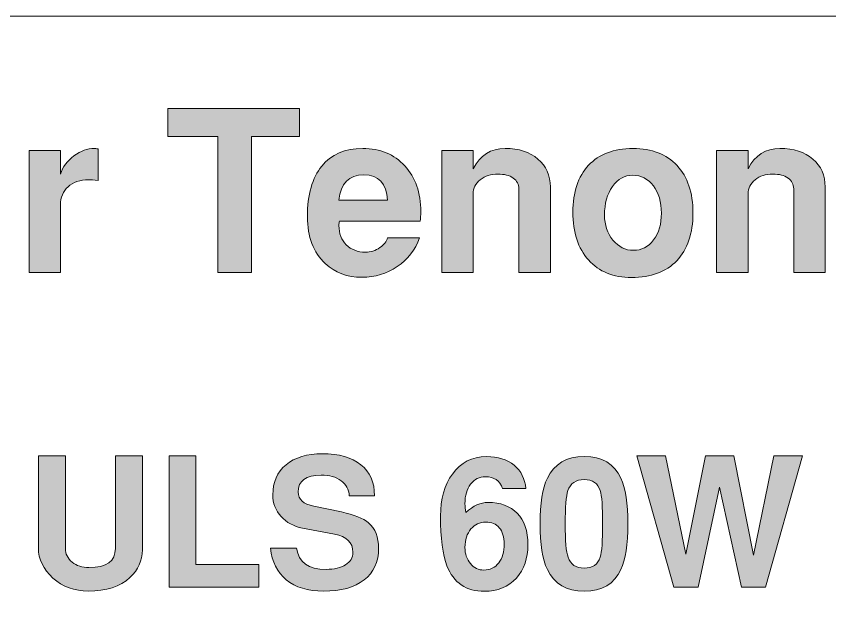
# Model space of a CAD drawing. Header units: inches. Extents: x 0.6 to 10.9, y -3.5 to -1.2.
# Drawn here: x 9.738 to 10.491, y -1.718 to -1.175 of the extents above; entities that cross this region are included whole.
import ezdxf

# ---------------------------------------------------------------- set-up
doc = ezdxf.new("R2010")
doc.units = ezdxf.units.IN
doc.header["$MEASUREMENT"] = 0
doc.layers.add('Layer 1', color=7, linetype='Continuous')

# ---------------------------------------------------------------- blocks, each defined once
blk = doc.blocks.new('block 2')
at = {"layer": 'Layer 1', "color": 7, "lineweight": 5, "true_color": 0xffffff}
blk.add_lwpolyline([(8.36709, -1.17471), (10.87459, -1.17471), (10.87459, -2.23241), (8.36362, -2.23241)], dxfattribs=at)
blk = doc.blocks.new('block 8')
at = {"layer": 'Layer 1', "true_color": 0xed1f24}
h = blk.add_hatch(color=240, dxfattribs=at)
h.dxf.hatch_style = 2
h.paths.add_polyline_path([(10.00019, -1.28617), (9.95581, -1.28617), (9.95581, -1.412), (9.92456, -1.412), (9.92456, -1.28617), (9.87852, -1.28617), (9.87852, -1.26013), (10.00019, -1.26013)])
h = blk.add_hatch(color=240, dxfattribs=at)
h.dxf.hatch_style = 2
edge = h.paths.add_edge_path()
edge.add_spline(control_points=[(9.81373, -1.3268), (9.80984, -1.32638), (9.80699, -1.32617), (9.80519, -1.32617), (9.79699, -1.32617), (9.79057, -1.32836), (9.78592, -1.33273), (9.78126, -1.3371), (9.77894, -1.34262), (9.77894, -1.34929), (9.77894, -1.34929), (9.77894, -1.412), (9.77894, -1.412), (9.77894, -1.412), (9.74977, -1.412), (9.74977, -1.412), (9.74977, -1.412), (9.74977, -1.29909), (9.74977, -1.29909), (9.74977, -1.29909), (9.77894, -1.29909), (9.77894, -1.29909), (9.77894, -1.29909), (9.77894, -1.32096), (9.77894, -1.32096), (9.78102, -1.31429), (9.78519, -1.30867), (9.79144, -1.30408), (9.79769, -1.2995), (9.80394, -1.29721), (9.81019, -1.29721), (9.81088, -1.29721), (9.81207, -1.29735), (9.81373, -1.29763), (9.81373, -1.29763), (9.81373, -1.3268), (9.81373, -1.3268)], knot_values=[0, 0, 0, 0, 1, 1, 1, 2, 2, 2, 3, 3, 3, 4, 4, 4, 5, 5, 5, 6, 6, 6, 7, 7, 7, 8, 8, 8, 9, 9, 9, 10, 10, 10, 11, 11, 11, 12, 12, 12, 12], degree=3, periodic=1)
h = blk.add_hatch(color=240, dxfattribs=at)
h.dxf.hatch_style = 2
edge = h.paths.add_edge_path()
edge.add_spline(control_points=[(10.11268, -1.35575), (10.11268, -1.35908), (10.11248, -1.36207), (10.11206, -1.36471), (10.11206, -1.36471), (10.03727, -1.36471), (10.03727, -1.36471), (10.03699, -1.36554), (10.03685, -1.36686), (10.03685, -1.36867), (10.03685, -1.37603), (10.03912, -1.38197), (10.04367, -1.38648), (10.0482, -1.391), (10.05412, -1.39325), (10.06141, -1.39325), (10.06624, -1.39325), (10.07071, -1.39187), (10.07484, -1.38909), (10.07855, -1.38645), (10.08089, -1.38346), (10.08185, -1.38013), (10.08185, -1.38013), (10.11144, -1.38013), (10.11144, -1.38013), (10.10755, -1.3911), (10.10071, -1.39992), (10.09092, -1.40658), (10.08112, -1.41325), (10.07019, -1.41659), (10.05811, -1.41659), (10.04463, -1.41659), (10.03331, -1.41235), (10.02414, -1.40388), (10.01317, -1.39374), (10.00769, -1.37922), (10.00769, -1.36033), (10.00769, -1.34006), (10.01209, -1.32447), (10.02091, -1.31356), (10.02974, -1.30266), (10.04241, -1.29721), (10.05894, -1.29721), (10.07505, -1.29721), (10.08803, -1.30259), (10.09789, -1.31335), (10.10775, -1.32412), (10.11268, -1.33825), (10.11268, -1.35575)], knot_values=[0, 0, 0, 0, 1, 1, 1, 2, 2, 2, 3, 3, 3, 4, 4, 4, 5, 5, 5, 6, 6, 6, 7, 7, 7, 8, 8, 8, 9, 9, 9, 10, 10, 10, 11, 11, 11, 12, 12, 12, 13, 13, 13, 14, 14, 14, 15, 15, 15, 16, 16, 16, 16], degree=3, periodic=1)
edge = h.paths.add_edge_path()
edge.add_spline(control_points=[(10.08185, -1.34513), (10.08101, -1.32943), (10.07372, -1.32159), (10.05998, -1.32159), (10.04611, -1.32159), (10.0384, -1.32943), (10.03685, -1.34513), (10.03685, -1.34513), (10.08185, -1.34513), (10.08185, -1.34513)], knot_values=[0, 0, 0, 0, 1, 1, 1, 2, 2, 2, 3, 3, 3, 3], degree=3, periodic=1)
h = blk.add_hatch(color=240, dxfattribs=at)
h.dxf.hatch_style = 2
edge = h.paths.add_edge_path()
edge.add_spline(control_points=[(10.23269, -1.412), (10.23269, -1.412), (10.20352, -1.412), (10.20352, -1.412), (10.20352, -1.412), (10.20352, -1.3345), (10.20352, -1.3345), (10.20352, -1.33034), (10.20178, -1.32704), (10.19831, -1.32461), (10.19484, -1.32218), (10.19011, -1.32096), (10.18414, -1.32096), (10.17761, -1.32096), (10.17217, -1.3227), (10.16779, -1.32617), (10.16341, -1.32964), (10.16123, -1.33402), (10.16123, -1.33929), (10.16123, -1.33929), (10.16123, -1.412), (10.16123, -1.412), (10.16123, -1.412), (10.13206, -1.412), (10.13206, -1.412), (10.13206, -1.412), (10.13206, -1.29909), (10.13206, -1.29909), (10.13206, -1.29909), (10.16123, -1.29909), (10.16123, -1.29909), (10.16123, -1.29909), (10.16123, -1.31596), (10.16123, -1.31596), (10.16775, -1.30346), (10.17761, -1.29721), (10.19081, -1.29721), (10.20344, -1.29721), (10.21359, -1.30048), (10.22123, -1.307), (10.22886, -1.31353), (10.23269, -1.32214), (10.23269, -1.33283), (10.23269, -1.33283), (10.23269, -1.412), (10.23269, -1.412)], knot_values=[0, 0, 0, 0, 1, 1, 1, 2, 2, 2, 3, 3, 3, 4, 4, 4, 5, 5, 5, 6, 6, 6, 7, 7, 7, 8, 8, 8, 9, 9, 9, 10, 10, 10, 11, 11, 11, 12, 12, 12, 13, 13, 13, 14, 14, 14, 15, 15, 15, 15], degree=3, periodic=1)
h = blk.add_hatch(color=240, dxfattribs=at)
h.dxf.hatch_style = 2
edge = h.paths.add_edge_path()
edge.add_spline(control_points=[(10.36477, -1.357), (10.36477, -1.37603), (10.3598, -1.39075), (10.34987, -1.40117), (10.33994, -1.41159), (10.32595, -1.4168), (10.3079, -1.4168), (10.29109, -1.4168), (10.27783, -1.41138), (10.2681, -1.40054), (10.25838, -1.38971), (10.25352, -1.37492), (10.25352, -1.35617), (10.25352, -1.3377), (10.25838, -1.32325), (10.2681, -1.31283), (10.27783, -1.30242), (10.2915, -1.29721), (10.30914, -1.29721), (10.32665, -1.29721), (10.34029, -1.30249), (10.35008, -1.31304), (10.35987, -1.3236), (10.36477, -1.33825), (10.36477, -1.357)], knot_values=[0, 0, 0, 0, 1, 1, 1, 2, 2, 2, 3, 3, 3, 4, 4, 4, 5, 5, 5, 6, 6, 6, 7, 7, 7, 8, 8, 8, 8], degree=3, periodic=1)
edge = h.paths.add_edge_path()
edge.add_spline(control_points=[(10.33561, -1.3571), (10.33561, -1.34672), (10.3331, -1.33827), (10.3281, -1.33176), (10.3231, -1.32526), (10.31678, -1.322), (10.30914, -1.322), (10.30151, -1.322), (10.29522, -1.32547), (10.29029, -1.33239), (10.28536, -1.33931), (10.28289, -1.34817), (10.28289, -1.35897), (10.28289, -1.36797), (10.2855, -1.37566), (10.2907, -1.38203), (10.29591, -1.3884), (10.3022, -1.39158), (10.30956, -1.39158), (10.3172, -1.39158), (10.32345, -1.38837), (10.32831, -1.38192), (10.33317, -1.37549), (10.33561, -1.36721), (10.33561, -1.3571)], knot_values=[0, 0, 0, 0, 1, 1, 1, 2, 2, 2, 3, 3, 3, 4, 4, 4, 5, 5, 5, 6, 6, 6, 7, 7, 7, 8, 8, 8, 8], degree=3, periodic=1)
h = blk.add_hatch(color=240, dxfattribs=at)
h.dxf.hatch_style = 2
edge = h.paths.add_edge_path()
edge.add_spline(control_points=[(10.48727, -1.412), (10.48727, -1.412), (10.4581, -1.412), (10.4581, -1.412), (10.4581, -1.412), (10.4581, -1.3345), (10.4581, -1.3345), (10.4581, -1.33034), (10.45637, -1.32704), (10.45289, -1.32461), (10.44942, -1.32218), (10.4447, -1.32096), (10.43873, -1.32096), (10.4322, -1.32096), (10.42675, -1.3227), (10.42238, -1.32617), (10.418, -1.32964), (10.41581, -1.33402), (10.41581, -1.33929), (10.41581, -1.33929), (10.41581, -1.412), (10.41581, -1.412), (10.41581, -1.412), (10.38664, -1.412), (10.38664, -1.412), (10.38664, -1.412), (10.38664, -1.29909), (10.38664, -1.29909), (10.38664, -1.29909), (10.41581, -1.29909), (10.41581, -1.29909), (10.41581, -1.29909), (10.41581, -1.31596), (10.41581, -1.31596), (10.42234, -1.30346), (10.4322, -1.29721), (10.44539, -1.29721), (10.45803, -1.29721), (10.46817, -1.30048), (10.47581, -1.307), (10.48345, -1.31353), (10.48727, -1.32214), (10.48727, -1.33283), (10.48727, -1.33283), (10.48727, -1.412), (10.48727, -1.412)], knot_values=[0, 0, 0, 0, 1, 1, 1, 2, 2, 2, 3, 3, 3, 4, 4, 4, 5, 5, 5, 6, 6, 6, 7, 7, 7, 8, 8, 8, 9, 9, 9, 10, 10, 10, 11, 11, 11, 12, 12, 12, 13, 13, 13, 14, 14, 14, 15, 15, 15, 15], degree=3, periodic=1)
at = {"layer": 'Layer 1', "lineweight": 0}
blk.add_lwpolyline([(10.00019, -1.28617), (9.95581, -1.28617), (9.95581, -1.412), (9.92456, -1.412), (9.92456, -1.28617), (9.87852, -1.28617), (9.87852, -1.26013), (10.00019, -1.26013), (10.00019, -1.28617)], dxfattribs=at)
for points, knots in [([(9.81373, -1.3268), (9.80984, -1.32638), (9.80699, -1.32617), (9.80519, -1.32617), (9.79699, -1.32617), (9.79057, -1.32836), (9.78592, -1.33273), (9.78126, -1.3371), (9.77894, -1.34262), (9.77894, -1.34929), (9.77894, -1.34929), (9.77894, -1.412), (9.77894, -1.412), (9.77894, -1.412), (9.74977, -1.412), (9.74977, -1.412), (9.74977, -1.412), (9.74977, -1.29909), (9.74977, -1.29909), (9.74977, -1.29909), (9.77894, -1.29909), (9.77894, -1.29909), (9.77894, -1.29909), (9.77894, -1.32096), (9.77894, -1.32096), (9.78102, -1.31429), (9.78519, -1.30867), (9.79144, -1.30408), (9.79769, -1.2995), (9.80394, -1.29721), (9.81019, -1.29721), (9.81088, -1.29721), (9.81207, -1.29735), (9.81373, -1.29763), (9.81373, -1.29763), (9.81373, -1.3268), (9.81373, -1.3268)], [0, 0, 0, 0, 1, 1, 1, 2, 2, 2, 3, 3, 3, 4, 4, 4, 5, 5, 5, 6, 6, 6, 7, 7, 7, 8, 8, 8, 9, 9, 9, 10, 10, 10, 11, 11, 11, 12, 12, 12, 12]), ([(10.11268, -1.35575), (10.11268, -1.35908), (10.11248, -1.36207), (10.11206, -1.36471), (10.11206, -1.36471), (10.03727, -1.36471), (10.03727, -1.36471), (10.03699, -1.36554), (10.03685, -1.36686), (10.03685, -1.36867), (10.03685, -1.37603), (10.03912, -1.38197), (10.04367, -1.38648), (10.0482, -1.391), (10.05412, -1.39325), (10.06141, -1.39325), (10.06624, -1.39325), (10.07071, -1.39187), (10.07484, -1.38909), (10.07855, -1.38645), (10.08089, -1.38346), (10.08185, -1.38013), (10.08185, -1.38013), (10.11144, -1.38013), (10.11144, -1.38013), (10.10755, -1.3911), (10.10071, -1.39992), (10.09092, -1.40658), (10.08112, -1.41325), (10.07019, -1.41659), (10.05811, -1.41659), (10.04463, -1.41659), (10.03331, -1.41235), (10.02414, -1.40388), (10.01317, -1.39374), (10.00769, -1.37922), (10.00769, -1.36033), (10.00769, -1.34006), (10.01209, -1.32447), (10.02091, -1.31356), (10.02974, -1.30266), (10.04241, -1.29721), (10.05894, -1.29721), (10.07505, -1.29721), (10.08803, -1.30259), (10.09789, -1.31335), (10.10775, -1.32412), (10.11268, -1.33825), (10.11268, -1.35575)], [0, 0, 0, 0, 1, 1, 1, 2, 2, 2, 3, 3, 3, 4, 4, 4, 5, 5, 5, 6, 6, 6, 7, 7, 7, 8, 8, 8, 9, 9, 9, 10, 10, 10, 11, 11, 11, 12, 12, 12, 13, 13, 13, 14, 14, 14, 15, 15, 15, 16, 16, 16, 16]), ([(10.23269, -1.412), (10.23269, -1.412), (10.20352, -1.412), (10.20352, -1.412), (10.20352, -1.412), (10.20352, -1.3345), (10.20352, -1.3345), (10.20352, -1.33034), (10.20178, -1.32704), (10.19831, -1.32461), (10.19484, -1.32218), (10.19011, -1.32096), (10.18414, -1.32096), (10.17761, -1.32096), (10.17217, -1.3227), (10.16779, -1.32617), (10.16341, -1.32964), (10.16123, -1.33402), (10.16123, -1.33929), (10.16123, -1.33929), (10.16123, -1.412), (10.16123, -1.412), (10.16123, -1.412), (10.13206, -1.412), (10.13206, -1.412), (10.13206, -1.412), (10.13206, -1.29909), (10.13206, -1.29909), (10.13206, -1.29909), (10.16123, -1.29909), (10.16123, -1.29909), (10.16123, -1.29909), (10.16123, -1.31596), (10.16123, -1.31596), (10.16775, -1.30346), (10.17761, -1.29721), (10.19081, -1.29721), (10.20344, -1.29721), (10.21359, -1.30048), (10.22123, -1.307), (10.22886, -1.31353), (10.23269, -1.32214), (10.23269, -1.33283), (10.23269, -1.33283), (10.23269, -1.412), (10.23269, -1.412)], [0, 0, 0, 0, 1, 1, 1, 2, 2, 2, 3, 3, 3, 4, 4, 4, 5, 5, 5, 6, 6, 6, 7, 7, 7, 8, 8, 8, 9, 9, 9, 10, 10, 10, 11, 11, 11, 12, 12, 12, 13, 13, 13, 14, 14, 14, 15, 15, 15, 15]), ([(10.36477, -1.357), (10.36477, -1.37603), (10.3598, -1.39075), (10.34987, -1.40117), (10.33994, -1.41159), (10.32595, -1.4168), (10.3079, -1.4168), (10.29109, -1.4168), (10.27783, -1.41138), (10.2681, -1.40054), (10.25838, -1.38971), (10.25352, -1.37492), (10.25352, -1.35617), (10.25352, -1.3377), (10.25838, -1.32325), (10.2681, -1.31283), (10.27783, -1.30242), (10.2915, -1.29721), (10.30914, -1.29721), (10.32665, -1.29721), (10.34029, -1.30249), (10.35008, -1.31304), (10.35987, -1.3236), (10.36477, -1.33825), (10.36477, -1.357)], [0, 0, 0, 0, 1, 1, 1, 2, 2, 2, 3, 3, 3, 4, 4, 4, 5, 5, 5, 6, 6, 6, 7, 7, 7, 8, 8, 8, 8]), ([(10.48727, -1.412), (10.48727, -1.412), (10.4581, -1.412), (10.4581, -1.412), (10.4581, -1.412), (10.4581, -1.3345), (10.4581, -1.3345), (10.4581, -1.33034), (10.45637, -1.32704), (10.45289, -1.32461), (10.44942, -1.32218), (10.4447, -1.32096), (10.43873, -1.32096), (10.4322, -1.32096), (10.42675, -1.3227), (10.42238, -1.32617), (10.418, -1.32964), (10.41581, -1.33402), (10.41581, -1.33929), (10.41581, -1.33929), (10.41581, -1.412), (10.41581, -1.412), (10.41581, -1.412), (10.38664, -1.412), (10.38664, -1.412), (10.38664, -1.412), (10.38664, -1.29909), (10.38664, -1.29909), (10.38664, -1.29909), (10.41581, -1.29909), (10.41581, -1.29909), (10.41581, -1.29909), (10.41581, -1.31596), (10.41581, -1.31596), (10.42234, -1.30346), (10.4322, -1.29721), (10.44539, -1.29721), (10.45803, -1.29721), (10.46817, -1.30048), (10.47581, -1.307), (10.48345, -1.31353), (10.48727, -1.32214), (10.48727, -1.33283), (10.48727, -1.33283), (10.48727, -1.412), (10.48727, -1.412)], [0, 0, 0, 0, 1, 1, 1, 2, 2, 2, 3, 3, 3, 4, 4, 4, 5, 5, 5, 6, 6, 6, 7, 7, 7, 8, 8, 8, 9, 9, 9, 10, 10, 10, 11, 11, 11, 12, 12, 12, 13, 13, 13, 14, 14, 14, 15, 15, 15, 15]), ([(10.08185, -1.34513), (10.08101, -1.32943), (10.07372, -1.32159), (10.05998, -1.32159), (10.04611, -1.32159), (10.0384, -1.32943), (10.03685, -1.34513), (10.03685, -1.34513), (10.08185, -1.34513), (10.08185, -1.34513)], [0, 0, 0, 0, 1, 1, 1, 2, 2, 2, 3, 3, 3, 3]), ([(10.33561, -1.3571), (10.33561, -1.34672), (10.3331, -1.33827), (10.3281, -1.33176), (10.3231, -1.32526), (10.31678, -1.322), (10.30914, -1.322), (10.30151, -1.322), (10.29522, -1.32547), (10.29029, -1.33239), (10.28536, -1.33931), (10.28289, -1.34817), (10.28289, -1.35897), (10.28289, -1.36797), (10.2855, -1.37566), (10.2907, -1.38203), (10.29591, -1.3884), (10.3022, -1.39158), (10.30956, -1.39158), (10.3172, -1.39158), (10.32345, -1.38837), (10.32831, -1.38192), (10.33317, -1.37549), (10.33561, -1.36721), (10.33561, -1.3571)], [0, 0, 0, 0, 1, 1, 1, 2, 2, 2, 3, 3, 3, 4, 4, 4, 5, 5, 5, 6, 6, 6, 7, 7, 7, 8, 8, 8, 8])]:
    blk.add_open_spline(points, degree=3, knots=knots, dxfattribs=at)
blk = doc.blocks.new('block 19')
at = {"layer": 'Layer 1', "true_color": 0xed1f24}
h = blk.add_hatch(color=240, dxfattribs=at)
h.dxf.hatch_style = 2
edge = h.paths.add_edge_path()
edge.add_spline(control_points=[(9.85479, -1.6692), (9.85479, -1.6791), (9.85095, -1.68759), (9.84329, -1.6947), (9.83407, -1.70315), (9.82123, -1.70737), (9.80479, -1.70737), (9.7919, -1.70737), (9.78096, -1.70331), (9.77195, -1.6952), (9.76295, -1.68709), (9.75846, -1.67787), (9.75846, -1.66754), (9.75846, -1.66754), (9.75846, -1.58204), (9.75846, -1.58204), (9.75846, -1.58204), (9.78345, -1.58204), (9.78345, -1.58204), (9.78345, -1.58204), (9.78345, -1.66787), (9.78345, -1.66787), (9.78345, -1.67287), (9.78554, -1.67707), (9.78971, -1.68045), (9.79387, -1.68384), (9.79907, -1.68554), (9.80529, -1.68554), (9.82162, -1.68554), (9.82979, -1.67965), (9.82979, -1.66787), (9.82979, -1.66787), (9.82979, -1.58204), (9.82979, -1.58204), (9.82979, -1.58204), (9.85479, -1.58204), (9.85479, -1.58204), (9.85479, -1.58204), (9.85479, -1.6692), (9.85479, -1.6692)], knot_values=[0, 0, 0, 0, 1, 1, 1, 2, 2, 2, 3, 3, 3, 4, 4, 4, 5, 5, 5, 6, 6, 6, 7, 7, 7, 8, 8, 8, 9, 9, 9, 10, 10, 10, 11, 11, 11, 12, 12, 12, 13, 13, 13, 13], degree=3, periodic=1)
h = blk.add_hatch(color=240, dxfattribs=at)
h.dxf.hatch_style = 2
h.paths.add_polyline_path([(9.96263, -1.70354), (9.87946, -1.70354), (9.87946, -1.58204), (9.90445, -1.58204), (9.90445, -1.68271), (9.96263, -1.68271)])
h = blk.add_hatch(color=240, dxfattribs=at)
h.dxf.hatch_style = 2
edge = h.paths.add_edge_path()
edge.add_spline(control_points=[(10.07362, -1.6677), (10.07362, -1.68037), (10.06914, -1.69015), (10.0602, -1.69704), (10.05126, -1.70393), (10.03872, -1.70737), (10.02262, -1.70737), (10.00806, -1.70737), (9.99656, -1.70387), (9.98812, -1.69687), (9.97967, -1.68987), (9.97479, -1.68009), (9.97345, -1.66754), (9.97345, -1.66754), (9.99767, -1.66754), (9.99767, -1.66754), (9.99945, -1.68065), (10.00852, -1.68721), (10.0249, -1.68721), (10.03247, -1.68721), (10.03851, -1.68578), (10.04302, -1.68295), (10.04753, -1.68011), (10.04978, -1.67624), (10.04978, -1.67135), (10.04978, -1.66233), (10.04412, -1.65677), (10.0328, -1.65465), (10.0328, -1.65465), (10.00313, -1.64899), (10.00313, -1.64899), (9.99501, -1.64744), (9.9884, -1.64383), (9.98328, -1.63817), (9.97817, -1.63251), (9.97561, -1.62584), (9.97561, -1.61818), (9.97561, -1.6063), (9.9797, -1.59697), (9.98787, -1.5902), (9.99603, -1.58343), (10.00722, -1.58004), (10.02145, -1.58004), (10.03678, -1.58004), (10.0487, -1.58343), (10.0572, -1.5902), (10.0657, -1.59698), (10.06989, -1.60659), (10.06978, -1.61904), (10.06978, -1.61904), (10.04645, -1.61904), (10.04645, -1.61904), (10.04612, -1.61315), (10.04359, -1.60849), (10.03887, -1.60504), (10.03415, -1.6016), (10.028, -1.59987), (10.02045, -1.59987), (10.00623, -1.59987), (9.99912, -1.6051), (9.99912, -1.61554), (9.99912, -1.62231), (10.00395, -1.6267), (10.01362, -1.6287), (10.01362, -1.6287), (10.03929, -1.63404), (10.03929, -1.63404), (10.05095, -1.63648), (10.05929, -1.63982), (10.06428, -1.64404), (10.0705, -1.64937), (10.07362, -1.65726), (10.07362, -1.6677)], knot_values=[0, 0, 0, 0, 1, 1, 1, 2, 2, 2, 3, 3, 3, 4, 4, 4, 5, 5, 5, 6, 6, 6, 7, 7, 7, 8, 8, 8, 9, 9, 9, 10, 10, 10, 11, 11, 11, 12, 12, 12, 13, 13, 13, 14, 14, 14, 15, 15, 15, 16, 16, 16, 17, 17, 17, 18, 18, 18, 19, 19, 19, 20, 20, 20, 21, 21, 21, 22, 22, 22, 23, 23, 23, 24, 24, 24, 24], degree=3, periodic=1)
h = blk.add_hatch(color=240, dxfattribs=at)
h.dxf.hatch_style = 2
h.paths.add_polyline_path([(10.46612, -1.58204), (10.43212, -1.70354), (10.40962, -1.70354), (10.38951, -1.61114), (10.36953, -1.70354), (10.347, -1.70354), (10.31295, -1.58204), (10.33945, -1.58204), (10.35812, -1.67304), (10.37629, -1.58204), (10.40278, -1.58204), (10.42095, -1.67404), (10.43962, -1.58204)])
h = blk.add_hatch(color=240, dxfattribs=at)
h.dxf.hatch_style = 2
edge = h.paths.add_edge_path()
edge.add_spline(control_points=[(10.21195, -1.66437), (10.21195, -1.67693), (10.20839, -1.68721), (10.20128, -1.6952), (10.19383, -1.70343), (10.18395, -1.70754), (10.17162, -1.70754), (10.15462, -1.70754), (10.14306, -1.69965), (10.13695, -1.68387), (10.13295, -1.67365), (10.13095, -1.65826), (10.13095, -1.6377), (10.13095, -1.62193), (10.13462, -1.60898), (10.14195, -1.59887), (10.14973, -1.58809), (10.16028, -1.5827), (10.17361, -1.5827), (10.18405, -1.5827), (10.19256, -1.58536), (10.19912, -1.59066), (10.20567, -1.59597), (10.20928, -1.60321), (10.20995, -1.61237), (10.20995, -1.61237), (10.18845, -1.6122), (10.18845, -1.6122), (10.18578, -1.60499), (10.1805, -1.60137), (10.17261, -1.60137), (10.16694, -1.60137), (10.16237, -1.60368), (10.15886, -1.60829), (10.15536, -1.6129), (10.15361, -1.61893), (10.15361, -1.62637), (10.15361, -1.62893), (10.15384, -1.6316), (10.15428, -1.63437), (10.16139, -1.62826), (10.16823, -1.6252), (10.17478, -1.6252), (10.18633, -1.6252), (10.19542, -1.62854), (10.20203, -1.63521), (10.20864, -1.64187), (10.21195, -1.6516), (10.21195, -1.66437)], knot_values=[0, 0, 0, 0, 1, 1, 1, 2, 2, 2, 3, 3, 3, 4, 4, 4, 5, 5, 5, 6, 6, 6, 7, 7, 7, 8, 8, 8, 9, 9, 9, 10, 10, 10, 11, 11, 11, 12, 12, 12, 13, 13, 13, 14, 14, 14, 15, 15, 15, 16, 16, 16, 16], degree=3, periodic=1)
edge = h.paths.add_edge_path()
edge.add_spline(control_points=[(10.18995, -1.6637), (10.18995, -1.65726), (10.18843, -1.65226), (10.1854, -1.6487), (10.18238, -1.64515), (10.17822, -1.64337), (10.17294, -1.64337), (10.16743, -1.64337), (10.16284, -1.64551), (10.15915, -1.64979), (10.15546, -1.65407), (10.15361, -1.65976), (10.15361, -1.66687), (10.15361, -1.67276), (10.15529, -1.67773), (10.15865, -1.68179), (10.16201, -1.68585), (10.16616, -1.68787), (10.17112, -1.68787), (10.17685, -1.68787), (10.18142, -1.68565), (10.18483, -1.68121), (10.18824, -1.67676), (10.18995, -1.67093), (10.18995, -1.6637)], knot_values=[0, 0, 0, 0, 1, 1, 1, 2, 2, 2, 3, 3, 3, 4, 4, 4, 5, 5, 5, 6, 6, 6, 7, 7, 7, 8, 8, 8, 8], degree=3, periodic=1)
h = blk.add_hatch(color=240, dxfattribs=at)
h.dxf.hatch_style = 2
edge = h.paths.add_edge_path()
edge.add_spline(control_points=[(10.30445, -1.64504), (10.30445, -1.66404), (10.30234, -1.67815), (10.29812, -1.68737), (10.2919, -1.7007), (10.28057, -1.70737), (10.26412, -1.70737), (10.24767, -1.70737), (10.23629, -1.7007), (10.22995, -1.68737), (10.2254, -1.67793), (10.22312, -1.66382), (10.22312, -1.64504), (10.22312, -1.62626), (10.2254, -1.61215), (10.22995, -1.60271), (10.23629, -1.58937), (10.24767, -1.5827), (10.26412, -1.5827), (10.28057, -1.5827), (10.2919, -1.58937), (10.29812, -1.60271), (10.30234, -1.61193), (10.30445, -1.62604), (10.30445, -1.64504)], knot_values=[0, 0, 0, 0, 1, 1, 1, 2, 2, 2, 3, 3, 3, 4, 4, 4, 5, 5, 5, 6, 6, 6, 7, 7, 7, 8, 8, 8, 8], degree=3, periodic=1)
edge = h.paths.add_edge_path()
edge.add_spline(control_points=[(10.28112, -1.64504), (10.28112, -1.62927), (10.2804, -1.61898), (10.27895, -1.6142), (10.27673, -1.60743), (10.27178, -1.60404), (10.26412, -1.60404), (10.25634, -1.60404), (10.25129, -1.60743), (10.24896, -1.6142), (10.24729, -1.61921), (10.24645, -1.62948), (10.24645, -1.64504), (10.24645, -1.6606), (10.24734, -1.67087), (10.24912, -1.67587), (10.25134, -1.68265), (10.25634, -1.68604), (10.26412, -1.68604), (10.27178, -1.68604), (10.27673, -1.68265), (10.27895, -1.67587), (10.2804, -1.6711), (10.28112, -1.66081), (10.28112, -1.64504)], knot_values=[0, 0, 0, 0, 1, 1, 1, 2, 2, 2, 3, 3, 3, 4, 4, 4, 5, 5, 5, 6, 6, 6, 7, 7, 7, 8, 8, 8, 8], degree=3, periodic=1)
at = {"layer": 'Layer 1', "lineweight": 0}
for points in [[(9.96263, -1.70354), (9.87946, -1.70354), (9.87946, -1.58204), (9.90445, -1.58204), (9.90445, -1.68271), (9.96263, -1.68271), (9.96263, -1.70354)], [(10.46612, -1.58204), (10.43212, -1.70354), (10.40962, -1.70354), (10.38951, -1.61114), (10.36953, -1.70354), (10.347, -1.70354), (10.31295, -1.58204), (10.33945, -1.58204), (10.35812, -1.67304), (10.37629, -1.58204), (10.40278, -1.58204), (10.42095, -1.67404), (10.43962, -1.58204), (10.46612, -1.58204)]]:
    blk.add_lwpolyline(points, dxfattribs=at)
for points, knots in [([(9.85479, -1.6692), (9.85479, -1.6791), (9.85095, -1.68759), (9.84329, -1.6947), (9.83407, -1.70315), (9.82123, -1.70737), (9.80479, -1.70737), (9.7919, -1.70737), (9.78096, -1.70331), (9.77195, -1.6952), (9.76295, -1.68709), (9.75846, -1.67787), (9.75846, -1.66754), (9.75846, -1.66754), (9.75846, -1.58204), (9.75846, -1.58204), (9.75846, -1.58204), (9.78345, -1.58204), (9.78345, -1.58204), (9.78345, -1.58204), (9.78345, -1.66787), (9.78345, -1.66787), (9.78345, -1.67287), (9.78554, -1.67707), (9.78971, -1.68045), (9.79387, -1.68384), (9.79907, -1.68554), (9.80529, -1.68554), (9.82162, -1.68554), (9.82979, -1.67965), (9.82979, -1.66787), (9.82979, -1.66787), (9.82979, -1.58204), (9.82979, -1.58204), (9.82979, -1.58204), (9.85479, -1.58204), (9.85479, -1.58204), (9.85479, -1.58204), (9.85479, -1.6692), (9.85479, -1.6692)], [0, 0, 0, 0, 1, 1, 1, 2, 2, 2, 3, 3, 3, 4, 4, 4, 5, 5, 5, 6, 6, 6, 7, 7, 7, 8, 8, 8, 9, 9, 9, 10, 10, 10, 11, 11, 11, 12, 12, 12, 13, 13, 13, 13]), ([(10.07362, -1.6677), (10.07362, -1.68037), (10.06914, -1.69015), (10.0602, -1.69704), (10.05126, -1.70393), (10.03872, -1.70737), (10.02262, -1.70737), (10.00806, -1.70737), (9.99656, -1.70387), (9.98812, -1.69687), (9.97967, -1.68987), (9.97479, -1.68009), (9.97345, -1.66754), (9.97345, -1.66754), (9.99767, -1.66754), (9.99767, -1.66754), (9.99945, -1.68065), (10.00852, -1.68721), (10.0249, -1.68721), (10.03247, -1.68721), (10.03851, -1.68578), (10.04302, -1.68295), (10.04753, -1.68011), (10.04978, -1.67624), (10.04978, -1.67135), (10.04978, -1.66233), (10.04412, -1.65677), (10.0328, -1.65465), (10.0328, -1.65465), (10.00313, -1.64899), (10.00313, -1.64899), (9.99501, -1.64744), (9.9884, -1.64383), (9.98328, -1.63817), (9.97817, -1.63251), (9.97561, -1.62584), (9.97561, -1.61818), (9.97561, -1.6063), (9.9797, -1.59697), (9.98787, -1.5902), (9.99603, -1.58343), (10.00722, -1.58004), (10.02145, -1.58004), (10.03678, -1.58004), (10.0487, -1.58343), (10.0572, -1.5902), (10.0657, -1.59698), (10.06989, -1.60659), (10.06978, -1.61904), (10.06978, -1.61904), (10.04645, -1.61904), (10.04645, -1.61904), (10.04612, -1.61315), (10.04359, -1.60849), (10.03887, -1.60504), (10.03415, -1.6016), (10.028, -1.59987), (10.02045, -1.59987), (10.00623, -1.59987), (9.99912, -1.6051), (9.99912, -1.61554), (9.99912, -1.62231), (10.00395, -1.6267), (10.01362, -1.6287), (10.01362, -1.6287), (10.03929, -1.63404), (10.03929, -1.63404), (10.05095, -1.63648), (10.05929, -1.63982), (10.06428, -1.64404), (10.0705, -1.64937), (10.07362, -1.65726), (10.07362, -1.6677)], [0, 0, 0, 0, 1, 1, 1, 2, 2, 2, 3, 3, 3, 4, 4, 4, 5, 5, 5, 6, 6, 6, 7, 7, 7, 8, 8, 8, 9, 9, 9, 10, 10, 10, 11, 11, 11, 12, 12, 12, 13, 13, 13, 14, 14, 14, 15, 15, 15, 16, 16, 16, 17, 17, 17, 18, 18, 18, 19, 19, 19, 20, 20, 20, 21, 21, 21, 22, 22, 22, 23, 23, 23, 24, 24, 24, 24]), ([(10.21195, -1.66437), (10.21195, -1.67693), (10.20839, -1.68721), (10.20128, -1.6952), (10.19383, -1.70343), (10.18395, -1.70754), (10.17162, -1.70754), (10.15462, -1.70754), (10.14306, -1.69965), (10.13695, -1.68387), (10.13295, -1.67365), (10.13095, -1.65826), (10.13095, -1.6377), (10.13095, -1.62193), (10.13462, -1.60898), (10.14195, -1.59887), (10.14973, -1.58809), (10.16028, -1.5827), (10.17361, -1.5827), (10.18405, -1.5827), (10.19256, -1.58536), (10.19912, -1.59066), (10.20567, -1.59597), (10.20928, -1.60321), (10.20995, -1.61237), (10.20995, -1.61237), (10.18845, -1.6122), (10.18845, -1.6122), (10.18578, -1.60499), (10.1805, -1.60137), (10.17261, -1.60137), (10.16694, -1.60137), (10.16237, -1.60368), (10.15886, -1.60829), (10.15536, -1.6129), (10.15361, -1.61893), (10.15361, -1.62637), (10.15361, -1.62893), (10.15384, -1.6316), (10.15428, -1.63437), (10.16139, -1.62826), (10.16823, -1.6252), (10.17478, -1.6252), (10.18633, -1.6252), (10.19542, -1.62854), (10.20203, -1.63521), (10.20864, -1.64187), (10.21195, -1.6516), (10.21195, -1.66437)], [0, 0, 0, 0, 1, 1, 1, 2, 2, 2, 3, 3, 3, 4, 4, 4, 5, 5, 5, 6, 6, 6, 7, 7, 7, 8, 8, 8, 9, 9, 9, 10, 10, 10, 11, 11, 11, 12, 12, 12, 13, 13, 13, 14, 14, 14, 15, 15, 15, 16, 16, 16, 16]), ([(10.30445, -1.64504), (10.30445, -1.66404), (10.30234, -1.67815), (10.29812, -1.68737), (10.2919, -1.7007), (10.28057, -1.70737), (10.26412, -1.70737), (10.24767, -1.70737), (10.23629, -1.7007), (10.22995, -1.68737), (10.2254, -1.67793), (10.22312, -1.66382), (10.22312, -1.64504), (10.22312, -1.62626), (10.2254, -1.61215), (10.22995, -1.60271), (10.23629, -1.58937), (10.24767, -1.5827), (10.26412, -1.5827), (10.28057, -1.5827), (10.2919, -1.58937), (10.29812, -1.60271), (10.30234, -1.61193), (10.30445, -1.62604), (10.30445, -1.64504)], [0, 0, 0, 0, 1, 1, 1, 2, 2, 2, 3, 3, 3, 4, 4, 4, 5, 5, 5, 6, 6, 6, 7, 7, 7, 8, 8, 8, 8]), ([(10.28112, -1.64504), (10.28112, -1.62927), (10.2804, -1.61898), (10.27895, -1.6142), (10.27673, -1.60743), (10.27178, -1.60404), (10.26412, -1.60404), (10.25634, -1.60404), (10.25129, -1.60743), (10.24896, -1.6142), (10.24729, -1.61921), (10.24645, -1.62948), (10.24645, -1.64504), (10.24645, -1.6606), (10.24734, -1.67087), (10.24912, -1.67587), (10.25134, -1.68265), (10.25634, -1.68604), (10.26412, -1.68604), (10.27178, -1.68604), (10.27673, -1.68265), (10.27895, -1.67587), (10.2804, -1.6711), (10.28112, -1.66081), (10.28112, -1.64504)], [0, 0, 0, 0, 1, 1, 1, 2, 2, 2, 3, 3, 3, 4, 4, 4, 5, 5, 5, 6, 6, 6, 7, 7, 7, 8, 8, 8, 8]), ([(10.18995, -1.6637), (10.18995, -1.65726), (10.18843, -1.65226), (10.1854, -1.6487), (10.18238, -1.64515), (10.17822, -1.64337), (10.17294, -1.64337), (10.16743, -1.64337), (10.16284, -1.64551), (10.15915, -1.64979), (10.15546, -1.65407), (10.15361, -1.65976), (10.15361, -1.66687), (10.15361, -1.67276), (10.15529, -1.67773), (10.15865, -1.68179), (10.16201, -1.68585), (10.16616, -1.68787), (10.17112, -1.68787), (10.17685, -1.68787), (10.18142, -1.68565), (10.18483, -1.68121), (10.18824, -1.67676), (10.18995, -1.67093), (10.18995, -1.6637)], [0, 0, 0, 0, 1, 1, 1, 2, 2, 2, 3, 3, 3, 4, 4, 4, 5, 5, 5, 6, 6, 6, 7, 7, 7, 8, 8, 8, 8])]:
    blk.add_open_spline(points, degree=3, knots=knots, dxfattribs=at)

msp = doc.modelspace()

# ---------------------------------------------------------------- block references
at = {"layer": 'Layer 1'}
for name in ['block 2', 'block 8', 'block 19']:
    msp.add_blockref(name, (0, 0), dxfattribs=at)

doc.saveas('drawing.dxf')
